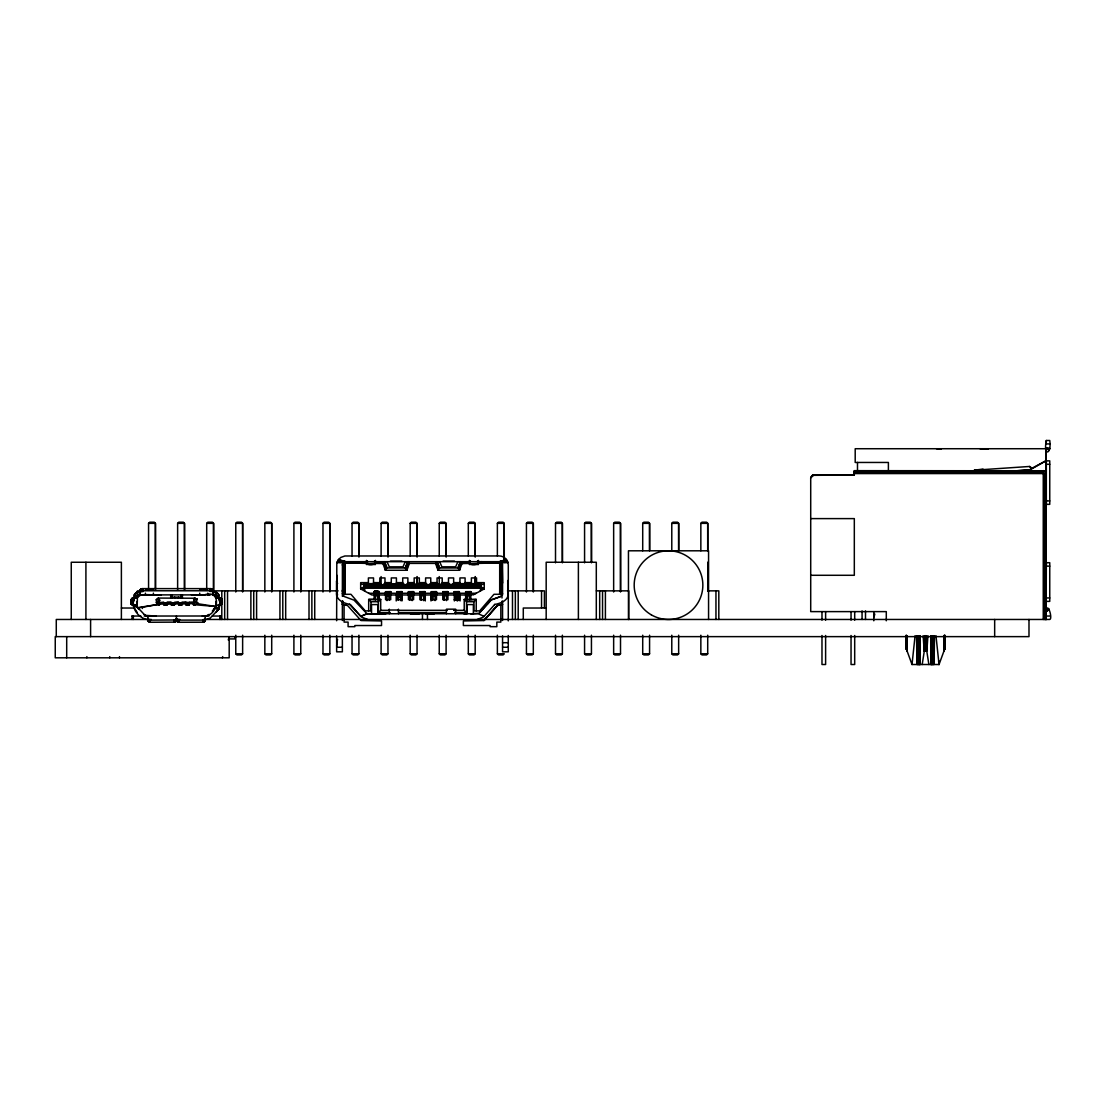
<?xml version="1.0" encoding="UTF-8"?>
<svg xmlns="http://www.w3.org/2000/svg" width="1105" height="1105" viewBox="0 0 1105 1105"><rect width="100%" height="100%" fill="white"/><g stroke="black" fill="none" stroke-linecap="round" stroke-linejoin="round"><path stroke-width="1.5" d="M336.638 595.692L336.638 581.299M342.37 591.52L342.37 590.291M477.263 619.463L483.465 617.046L494.86 604.366M476.241 610.885L476.241 599.449L473.948 601.728L473.948 610.885L479.667 610.885L493.976 594.297L500.841 594.297L501.988 565.111L499.129 561.672L502.167 563.481L502.554 582.736M508.272 598.551L508.272 593.15M508.272 591.52L508.272 590.291M907.122 651.025L906.266 635.458L906.224 648.635L907.122 651.025L907.122 635.734M943.946 651.025L944.83 635.458L944.844 648.607L943.946 651.025L943.946 635.734M1046.311 442L1046.311 440.494L1049.75 440.494C1051.836 454.39 1043.01 457.083 1046.311 440.494M204.328 594.891C222.685 588.703 218.293 616.77 204.011 616.038M906.335 635.651L906.211 648.566L906.211 635.375L906.293 648.815L912.012 664.506L939.043 664.506L944.858 648.566L944.83 635.375L944.043 650.776M1044.377 473.562L1044.101 619.463L1043.824 473.562M1046.2 601.382L1046.311 562.707L1046.311 566.105L1049.75 566.147M906.473 635.541L906.335 648.925L906.211 635.403M924.913 635.817L924.305 650.348M925.244 636.646L924.857 648.994L924.761 635.817M1045.979 524.709L1046.159 473.562L1044.101 470.771L854.317 470.702L854.317 474.998L812.244 475.343L810.711 477.913L810.711 611.618L886.293 611.618L886.293 620.789M906.528 635.693L906.542 649.478L906.874 635.858M922.205 664.506L924.512 649.699L924.581 636.204M925.88 636.632L926.529 649.616M944.734 635.637L944.54 649.436M925.562 636.494L925.479 648.538L924.484 649.726L924.457 636.3M928.863 664.506L926.57 649.726L926.667 636.3M1045.813 524.709L1046.159 473.562L854.317 473.562M1045.896 563.315L1046.159 556.685L1046.159 603.496L1045.813 556.685M156.054 616.038L145.045 615.333L137.131 606.852L137.434 597.377L140.874 594.891L137.904 595.692L137.061 598.302C128.636 593.73 128.829 609.684 137.061 605.167M366.487 560.401L366.722 564.517L367.371 560.746M469.487 560.401L469.708 564.517L470.343 560.746M924.25 636.549L924.333 650.32L926.57 649.726L926.294 635.845M934.512 635.707L934.084 664.506L934.084 635.707M398.339 600.043L398.422 593.993M409.775 600.043L409.858 593.993M421.226 600.043L421.309 593.993M432.663 600.043L432.746 593.993M444.113 600.043L444.196 593.993M455.55 600.043L455.633 593.993M467.001 600.043L467.084 593.993M1045.883 501.905L1046.159 473.562L1045.855 481.877M398.256 599.822L398.422 595.181L400.701 595.181M409.693 599.822L409.858 595.181L412.151 595.181M421.143 599.822L421.309 595.181L423.588 595.181M432.58 599.822L432.746 595.181L435.038 595.181M444.03 599.822L444.196 595.181L446.475 595.181M455.467 599.822L455.633 595.181L457.926 595.181M466.918 599.822L467.084 595.181L469.363 595.181M219.453 606.258L218.721 609.214L215.972 612.35M366.556 560.677C364.36 566.589 375.645 565.277 377.537 561.672M469.556 560.677C467.36 566.589 478.645 565.277 480.537 561.672M502.554 593.468L500.662 596.534L490.855 600.153L479.004 613.261L470.702 613.827M342.522 601.161L342.37 604.366L347.578 605.554L361.017 620.54L381.543 620.955L381.543 625.541L354.843 625.541L354.843 626.673L348.089 626.673L348.089 622.101L344.083 622.101L344.083 604.615L342.37 604.366L346.238 604.96M342.771 596.355L342.937 593.15L344.083 594.297L350.948 594.297L365.258 610.885L370.976 610.885L370.976 601.728L368.683 599.449L374.112 599.449M139.921 592.556L140.1 589.711L142.214 588.62L210.875 588.62L213.168 590.402M147.932 616.038L147.973 620.817L150.225 622.267L175.032 622.129L176.275 621.162L176.427 616.038M205.129 618.69L203.32 620.085L178.941 620.112C175.529 617.073 175.543 621.562 178.941 622.267L203.32 622.212L204.991 621.162L205.157 618.33M366.805 560.898L366.446 563.757L374.913 563.44L375.203 564.517L374.581 560.746M467.374 561.672L469.432 563.757L469.625 561.009L469.432 563.757L477.899 563.44L478.203 564.517L477.553 560.746M480.247 591.092L481.518 584.338L471.379 585.305L373.531 585.249M176.427 620.471L176.275 621.162L176.399 618.69M366.625 561.009L366.446 563.757L364.388 561.672M469.625 561.009L469.432 563.757L469.666 561.078M927.924 635.734L926.874 651.025L924.194 651.025L923.145 635.734M133.636 598.302L134.7 594.228A5.926 5.926 0 0 1 136.44 592.487L143.332 591.437M147.973 620.817L147.932 618.33M219.412 607.156L219.453 604.048M508.272 593.468C508.466 600.775 500.275 603.399 494.515 604.546M139.921 591.437L139.644 594.863L138.346 595.346L136.44 592.487L138.595 595.181M216.028 606.258L212.298 611.134M366.722 561.078L366.446 563.757L366.763 561.036M134.838 605.167C132.13 604.504 132.13 598.91 134.838 598.302M218.265 605.167C220.945 604.49 220.972 599.186 218.431 598.302M912.012 664.506L915.092 635.707M213.168 592.556L213.003 589.711L209.688 589.697M337.605 594.863L336.666 594.863L336.638 580.567M508.272 620.872L508.272 565.111C508.424 560.221 504.004 555.801 499.129 555.953L344.884 555.981L340.699 557.486L338.171 560.014L345.796 561.672L342.937 565.111C343.793 560.87 343.572 561.616 337.716 560.788L338.171 560.014L344.788 561.81L337.329 561.589L343.876 562.252L342.37 565.111L343.351 562.666L345.534 561.796L342.937 565.111L344.083 594.297L344.746 562.915L345.796 561.672L337.716 560.788L336.804 563.301L336.638 620.734M375.368 560.677L375.479 563.757L375.438 560.401M478.368 560.677L478.479 563.757L478.437 560.401M336.638 646.107L337.522 639.284M139.921 590.402L143.415 589.697M342.412 564.42L342.37 596.355M336.873 583.426L336.638 580.926M1045.91 610.084C1048.203 602.142 1052.747 618.952 1049.75 619.463L204.011 619.463M460.826 561.672L459.556 570.263L457.926 567.97L460.826 561.672L462.042 563.398L459.556 570.263L438.008 570.263L439.61 567.97L436.737 561.672L435.522 563.398L409.402 563.398L408.187 561.672L406.902 570.263L385.369 570.263L382.882 563.398L384.084 561.672L386.999 567.97L385.369 570.263L384.084 561.672M176.703 618.69L177.339 621.742L177.684 619.808L178.071 622.129L178.071 619.974L178.941 622.267L178.941 620.112M194.287 598.233C197.671 597.708 197.754 605.83 193.555 604.932L193.555 602.418L181.883 602.418L181.883 604.932M132.296 605.126L134.34 605.057L131.177 604.131L132.641 598.302M139.962 592.183L141.772 588.661L142.214 590.774L210.875 590.774L212.795 591.548L212.795 589.421M174.134 622.267L174.134 620.112L174.604 622.212L176.068 619.339L175.419 621.963L175.032 619.974L150.225 620.112L148.111 619.007L148.968 621.963L148.968 619.808L149.355 622.129L149.783 620.085L150.225 622.267L150.225 620.112M202.864 622.267L202.864 620.112L203.32 622.212L203.762 619.974L204.149 621.963L204.149 619.808L204.494 621.742L204.494 619.601L204.784 621.466L204.784 619.339L205.129 620.817L205.157 616.038M176.662 618.33L176.427 619.463L179.811 619.463M220.461 605.167C224.826 603.62 220.917 594.739 216.028 598.302C216.566 593.04 209.909 597.225 213.776 591.451L216.663 592.487A5.926 5.926 0 0 1 218.403 594.228L219.453 598.302M210.875 590.774L210.875 588.62L211.331 590.788L211.773 588.758L212.795 591.548M142.352 608.51L142.697 607.322A7.473 7.473 0 0 1 142.973 606.769M1008.893 471.296L1029.86 469.874L1031.393 467.719L1029.611 466.462L974.237 470.219M131.978 598.454L134.175 598.454L133.083 602.874L130.887 602.874L131.978 598.454L134.492 598.316L133.083 602.874L130.929 603.316L133.291 603.952L131.177 604.131M874.014 616.991L874.801 614.09M228.279 639.919L229.191 636.632L229.191 657.807L55.25 657.807L55.25 636.632L1028.99 636.632L1028.99 619.463M944.844 648.58L944.83 635.403M215.779 607.46L219.37 607.46L218.721 609.214L215.199 608.275L213.942 609.49L215.972 606.811L216 601.341M130.887 602.874L132.296 598.316M222.326 657.807L222.713 656.632M146.288 615.968L144.189 614.518M944.374 649.837L944.236 635.292M407.565 561.672L405.286 567.97L406.902 570.263L409.402 563.398M460.219 561.672L457.926 567.97L439.61 567.97L437.331 561.672M924.512 649.699L925.617 648.538L926.556 649.699M405.286 561.672L402.994 566.824L389.278 566.824L386.999 561.672M457.926 561.672L455.633 566.824L441.903 566.824L439.61 561.672M408.187 561.672L405.286 567.97L386.999 567.97L384.706 561.672M375.272 564.489L366.584 564.379M478.272 564.489L469.57 564.379M502.554 594.973L502.554 564.765L500.123 561.81L506.739 560.014L499.129 561.672L501.988 565.111M218.721 609.214L210.254 618.027L206.276 619.463M1031.034 469.307L1045.855 460.854L1049.75 460.854L1049.75 504.35L1045.744 504.35M501.988 593.15L500.841 594.297L500.178 562.915L499.391 561.796L507.195 560.788L500.745 562.072L507.596 561.589L501.048 562.252L502.513 564.42M195.171 598.247L158.802 598.067C152.96 598.316 159.369 609.946 159.562 602.418L163.789 602.418L163.789 604.932L166.993 604.891L163.789 604.255L166.993 603.91L163.789 603.91L171.234 603.289L166.993 603.289L194.287 602.653C192.684 600.402 195.986 597.253 194.604 598.344M487.084 604.366L490.247 600.775M496.988 605.899L483.907 620.54L463.368 620.955L463.368 625.541L490.081 625.541L490.081 626.673L496.836 626.673L496.836 622.101L500.841 622.101L500.841 604.615L502.554 604.366L497.333 605.554L483.907 620.54M479.846 612.584L491.545 599.642L500.151 596.741M209.011 614.421L206.276 615.996M810.711 477.913L813.625 474.998L854.317 474.998M139.603 595.208L140.1 589.711L143.415 589.725M216.373 593.689L214.771 595.346L216.663 592.487L214.508 595.181L216.29 593.634M1046.228 611.397L1048.631 608.924L1045.744 611.231L1046.311 619.463M148.567 590.291L148.567 523.342L149.714 522.195L154.286 522.195L155.432 523.342L155.501 589.172M177.629 590.291L177.629 523.342L178.775 522.195L183.361 522.195L184.494 523.342L184.563 589.172M206.704 523.342L207.851 522.195L212.422 522.195L213.569 523.342L213.569 592.004L213.569 523.342L206.704 523.342L206.704 590.291M235.766 523.342L236.912 522.195L241.484 522.195L242.63 523.342L242.699 590.857L242.63 592.004L242.63 523.342L235.766 523.342L235.766 592.004M264.841 523.342L265.987 522.195L270.559 522.195L271.706 523.342L271.775 590.857L271.706 592.004L271.706 523.342L264.841 523.342L264.841 592.004M293.902 523.342L295.049 522.195L299.621 522.195L300.767 523.342L300.836 590.857L300.767 592.004L300.767 523.342L293.902 523.342L293.902 592.004M322.978 523.342L324.11 522.195L328.696 522.195L329.843 523.342L329.912 590.857L329.843 592.004L329.843 523.342L322.978 523.342L322.978 592.004M352.039 555.953L352.039 523.342L353.186 522.195L357.758 522.195L358.904 523.342L358.945 557.1M242.63 635.209L242.63 653.773L241.484 654.92L236.912 654.92L235.766 653.773L235.766 635.209M381.101 555.953L381.101 523.342L382.247 522.195L386.833 522.195L387.966 523.342L388.007 557.1M271.706 635.209L271.706 653.773L270.559 654.92L265.987 654.92L264.841 653.773L264.841 635.209M410.176 555.953L410.176 523.342L411.322 522.195L415.894 522.195L417.041 523.342L417.068 557.1M300.767 635.209L300.767 653.773L299.621 654.92L295.049 654.92L293.902 653.773L293.902 635.209M439.238 555.953L439.238 523.342L440.384 522.195L444.956 522.195L446.102 523.342L446.144 557.1M390.272 612.598L378.407 612.598L378.407 601.728L380.7 599.449L379.264 599.449M329.843 635.209L329.843 653.773L328.696 654.92L324.11 654.92L322.978 653.773L322.978 635.209M378.407 612.598L380.7 610.319L380.7 599.449L368.683 599.449L368.683 610.885M468.313 555.953L468.313 523.342L469.445 522.195L474.031 522.195L475.178 523.342L475.205 557.1M358.904 635.209L358.904 653.773L357.758 654.92L353.186 654.92L352.039 653.773L352.039 635.209M497.374 555.953L497.374 523.342L498.521 522.195L503.093 522.195L504.239 523.342L504.281 558.785M387.966 635.209L387.966 653.773L386.833 654.92L382.247 654.92L381.101 653.773L381.101 635.209M526.436 523.342L527.582 522.195L532.168 522.195L533.314 523.342L533.384 590.857L533.314 592.004L533.314 523.342L526.436 523.342L526.436 592.004M477.443 563.398L500.178 562.915L481.103 561.672M417.041 635.209L417.041 653.773L415.894 654.92L411.322 654.92L410.176 653.773L410.176 635.209M555.511 562.818L555.511 523.342L556.658 522.195L561.23 522.195L562.376 523.342L562.417 562.169M446.102 635.209L446.102 653.773L444.956 654.92L440.384 654.92L439.238 653.773L439.238 635.209M584.573 562.818L584.573 523.342L585.719 522.195L590.305 522.195L591.437 523.342L591.479 562.169M475.178 635.209L475.178 653.773L474.031 654.92L469.445 654.92L468.313 653.773L468.313 635.209M613.648 523.342L614.794 522.195L619.366 522.195L620.513 523.342L620.582 590.857L620.513 592.004L620.513 523.342L613.648 523.342L613.648 592.004M642.709 550.801L642.709 523.342L643.856 522.195L648.428 522.195L649.574 523.342L649.602 550.345M533.314 635.209L533.314 653.773L532.168 654.92L527.582 654.92L526.436 653.773L526.436 635.209M671.785 550.801L671.785 523.342L672.917 522.195L677.503 522.195L678.65 523.342L678.677 550.345M562.376 635.209L562.376 653.773L561.23 654.92L556.658 654.92L555.511 653.773L555.511 635.209M700.846 550.801L700.846 523.342L701.993 522.195L706.565 522.195L707.711 523.342L707.739 550.345M591.437 635.209L591.437 653.773L590.305 654.92L585.719 654.92L584.573 653.773L584.573 635.209M620.513 635.209L620.513 653.773L619.366 654.92L614.794 654.92L613.648 653.773L613.648 635.209M649.574 635.209L649.574 653.773L648.428 654.92L643.856 654.92L642.709 653.773L642.709 635.209M678.65 635.209L678.65 653.773L677.503 654.92L672.917 654.92L671.785 653.773L671.785 635.209M707.711 635.209L707.711 653.773L706.565 654.92L701.993 654.92L700.846 653.773L700.846 635.209M484.156 620.388L497.333 605.554L500.841 604.615M145.556 589.49L147.656 588.772L153.194 589.49M199.908 589.49L202.022 588.772L207.56 589.49M1046.78 610.457L1048.631 608.924M810.766 477.332L813.625 474.998L812.783 475.136M158.347 598.178L158.802 602.653L159.562 602.418M1046.311 611.687L1049.115 609.518M196.593 599.172L197.367 598.62M349.373 604.159L361.459 617.046L367.661 619.463M156.067 602.708L160.059 600.402M470.813 594.973L476.241 593.261L368.683 593.261M473.078 594.973L484.239 588.91L484.239 582.625L476.531 582.625M212.602 594.918L213.293 594.904M336.638 593.468C336.445 600.775 344.65 603.399 350.396 604.546L360.783 616.355L366.929 613.662L374.222 613.827M360.783 616.355L367.288 613.731M499.805 561.727L506.214 559.296M137.904 608.275L139.161 609.49M218.997 595.305L215.544 596.12L218.997 595.305A7.473 7.473 0 0 0 218.403 594.228M1045.938 619.463L1046.2 448.589L1046.242 452.138L1045.744 448.727L855.201 448.727L855.201 462.456L888.392 462.456L888.392 471.006M158.347 604.794L159.562 603.91L158.802 604.932M924.194 651.025L926.764 650.348L924.374 650.141L925.797 648.607L925.741 635.624M140.1 589.711L140.307 591.548L140.957 588.91C140.722 591.741 143.015 591.12 142.214 588.62M194.287 603.91L193.555 604.656L194.894 604.78L193.555 604.918L194.287 604.932L193.555 603.717M137.061 597.722L133.636 597.722L135.514 597.28M337.218 583.219L337.605 583.426M218.776 598.385L220.807 598.316L221.925 604.131L219.729 604.131L222.091 603.744L219.978 603.316L222.202 602.874L222.188 600.126L221.124 598.454L218.776 598.385L220.033 602.874L222.202 602.874M137.766 608.054L157.545 604.546L137.49 607.667M498.687 604.96L502.554 604.366M186.11 604.753L189.314 604.822L186.11 604.891L189.314 604.656L186.11 603.91L189.314 603.717L159.562 603.565L163.789 603.468M373.531 585.595L364.153 585.236L373.531 584.655L363.807 584.628L368.393 584.435C357.274 580.291 370.879 590.719 360.672 588.91L360.672 582.625L368.393 582.625M221.925 604.131L218.928 604.988L220.807 605.126L216.028 605.167M974.569 470.178L983.036 469.059M174.438 603.523L171.234 603.91L174.438 603.91L171.234 604.255L174.438 604.891L171.234 604.932L171.234 602.418L166.993 602.418L166.993 604.932M181.883 603.523L178.679 603.91L181.883 603.91L178.679 604.255L181.883 604.891L178.679 604.932L178.679 602.418L174.438 602.418L174.438 604.932M133.636 605.347L137.061 604.615M408.436 593.261L413.588 592.874L408.436 592.529L413.588 591.962L408.436 592.142M368.393 585.305L379.83 584.752M470.606 563.398L462.042 563.398L468.396 562.818M133.636 597.722L137.089 597.432M134.175 598.454L131.177 599.311L133.374 599.311L131.025 599.697L133.222 599.697L130.887 600.581L133.083 600.581M163.789 602.418L159.562 603.04L189.314 603.316L181.883 603.537M171.234 602.418L166.993 602.736L178.679 602.736L174.438 603.04M174.438 602.736L178.679 602.418L174.438 602.653M189.314 602.418L189.314 604.932L186.11 604.932L186.11 602.418L181.883 603.04M385.548 593.261L390.7 592.874L385.548 592.529L390.7 591.962L385.548 591.824L390.7 591.658L390.7 599.67L385.548 599.67L385.548 591.658L390.7 591.658M396.999 593.261L402.151 592.874L396.999 592.529L402.151 591.962L396.999 591.824L402.151 591.658L402.151 599.67L396.999 599.67L396.999 591.658L402.151 591.658M419.886 593.261L425.038 592.874L419.886 592.529L425.038 591.962L419.886 591.824L425.038 591.658L425.038 599.67L419.886 599.67L419.886 591.658L425.038 591.658M431.323 593.261L436.475 592.874L431.323 592.529L436.475 591.962L431.323 591.824L436.475 591.658L436.475 599.67L431.323 599.67L431.323 591.658L436.475 591.658M442.774 593.261L447.926 592.874L442.774 592.529L447.926 591.962L442.774 591.824L447.926 591.658L447.926 599.67L442.774 599.67L442.774 591.658L447.926 591.658M454.21 593.261L459.362 592.874L454.21 592.529L459.362 591.962L454.21 591.824L459.362 591.658L459.362 599.67L454.21 599.67M465.661 593.261L470.813 592.874L465.661 592.529L470.813 591.962L465.661 591.824L470.813 591.658L470.813 599.67L464.224 599.449L464.224 610.319L466.503 612.598L466.503 601.728L464.224 599.449L465.661 599.449M446.365 613.758L446.475 609.173L455.633 609.173L455.757 613.758M373.531 584.338L363.932 584.794L373.531 585.167M166.993 603.04L171.234 602.736M453.644 584.752L476.531 584.338M1009.086 471.283L1029.156 469.915M384.982 585.94L384.982 577.929L379.83 577.929L379.83 585.94L384.982 585.595M396.419 585.94L396.419 577.929L391.28 577.929L391.28 585.94L396.419 585.595M407.869 585.94L407.869 577.929L402.717 577.929L402.717 585.94L407.869 585.595M419.32 585.94L419.32 577.929L414.168 577.929L414.168 585.94L419.32 585.595M430.757 585.94L430.757 577.929L425.605 577.929L425.605 585.94L430.757 585.595M442.207 585.94L442.207 577.929L437.055 577.929L437.055 585.94L442.207 585.595M453.644 585.94L453.644 577.929L448.492 577.929L448.492 585.94L453.644 585.595M140.501 594.918L181.234 594.863L181.234 598.067M476.531 585.249L480.993 584.794L476.531 584.752M373.531 584.973L481.241 584.504M379.264 599.67L379.264 591.658L374.112 591.686L374.112 599.67M385.548 592.915L390.7 592.639M396.999 592.915L402.151 592.639M408.436 592.915L413.588 592.639M419.886 592.915L425.038 592.639M431.323 592.915L436.475 592.639M442.774 592.915L447.926 592.639M454.21 592.915L459.362 592.639M465.661 592.915L470.813 592.639M368.393 585.567L364.36 585.774L480.565 585.774L364.429 586.106M186.11 604.255L189.314 604.09M220.033 602.874L219.094 598.551L221.124 598.454M159.562 603.468L166.993 603.523M186.11 604.546L189.314 604.407M470.813 599.67L476.241 599.449L470.813 599.449M501.573 562.666L507.886 562.431L501.325 562.459M181.234 594.904L203.03 594.891M408.436 591.824L413.588 591.658L413.588 599.67L408.436 599.67L408.436 591.658L413.588 591.658M189.314 602.847L193.555 602.736L189.314 603.123L193.555 603.565M463.907 613.827L467.084 613.745L467.084 604.587L473.368 604.587L473.368 613.745M189.314 602.515L193.555 602.418M142.628 594.891L139.962 595.098M166.993 603.537L171.234 603.468M174.438 603.537L178.679 603.468M379.83 585.94L384.982 585.871M391.28 585.94L396.419 585.871M402.717 585.94L407.869 585.871M414.168 585.94L419.32 585.871M425.605 585.94L430.757 585.871M437.055 585.94L442.207 585.871M448.492 585.94L453.644 585.871M476.531 585.871L471.379 585.94L471.379 577.929L476.531 577.929L476.531 585.94L480.495 586.106M142.766 594.891L141.136 594.904L148.761 594.891M410.452 613.841L417.248 613.745M462.042 563.398L470.329 563.288M478.617 563.191L500.178 562.915L499.695 594.297L499.695 563.398M205.558 615.996L144.244 616.038M413.229 613.827L419.651 613.745M363.531 584.407L368.393 584.559M471.379 584.697L476.531 584.655M150.059 594.891L161.178 594.891M364.042 585.001L368.393 584.973M209.688 589.725L213.003 589.711L213.514 595.208M379.264 591.658L374.112 591.686L379.264 591.658L374.112 592.28L379.264 592.915L374.112 592.915M854.317 471.504L1043.258 470.992M1046.311 443.92L1049.75 443.92M1049.75 448.271L1046.311 448.271L1049.115 450.426M1045.744 452.166L1045.855 448.727M1046.311 464.293L1049.75 464.293M854.317 470.702L1043.258 470.771M854.317 471.711L1043.258 471.711M854.317 472.18L1043.258 472.18M854.317 472.719L1043.258 472.719M854.317 473.258L1043.258 473.258M1046.311 500.91L1049.75 500.91M810.711 518.604L854.317 518.604L854.317 575.291L810.711 575.291M148.567 523.342L155.432 523.342L155.432 590.291M177.629 523.342L184.494 523.342L184.494 590.291M352.039 523.342L358.904 523.342L358.904 555.953M381.101 523.342L387.966 523.342L387.966 555.953M410.176 523.342L417.041 523.342L417.041 555.953M439.238 523.342L446.102 523.342L446.102 555.953M468.313 523.342L475.178 523.342L475.178 555.953M497.374 523.342L504.239 523.342L504.239 559.392M555.511 523.342L562.376 523.342L562.376 562.818M584.573 523.342L591.437 523.342L591.437 562.818M642.709 523.342L649.574 523.342L649.574 550.801M671.785 523.342L678.65 523.342L678.65 550.801M700.846 523.342L707.711 523.342L707.711 550.801M375.203 561.078L375.479 563.757L375.327 560.87M478.203 561.078L478.479 563.757L478.313 560.87M390.424 561.105L401.847 561.105M443.05 561.105L454.487 561.105M1045.744 562.707L1049.75 562.707L1049.75 601.382L1045.744 601.382M366.984 561.962L344.746 562.915L367.468 563.398M374.319 563.398L382.882 563.398L376.515 562.818M366.515 564.13L375.41 564.13M469.501 564.13L478.41 564.13M373.531 582.625L379.83 582.625M384.982 582.625L391.28 582.625M396.419 582.625L402.717 582.625M407.869 582.625L414.168 582.625M419.32 582.625L425.605 582.625M430.757 582.625L437.055 582.625M442.207 582.625L448.492 582.625M453.644 582.625L459.942 582.625M465.095 582.625L471.379 582.625M500.261 583.426L502.554 583.095M368.393 583.647L373.531 583.647M379.83 583.647L381.28 584.103M384.982 583.647L383.559 584.103M391.28 583.647L392.717 584.103M396.419 583.647L394.982 584.103M402.717 583.647L404.14 584.103M407.869 583.647L406.433 584.103M414.168 583.647L415.577 584.103M419.32 583.647L417.87 584.103M425.605 583.647L427.027 584.103M430.757 583.647L429.32 584.103M437.055 583.647L438.464 584.103M442.207 583.647L440.757 584.103M448.492 583.647L449.915 584.103M453.644 583.647L452.207 584.103M459.942 583.647L465.095 583.647M471.379 583.647L476.531 583.647M369.83 583.854L372.123 583.702M392.717 583.854L394.982 583.854M461.351 583.854L463.644 583.702M475.095 583.716L472.802 583.882M360.672 584.338L379.83 584.338M384.982 584.338L391.28 584.338M396.419 584.338L402.717 584.338M407.869 584.338L414.168 584.338M419.32 584.338L425.605 584.338M430.757 584.338L437.055 584.338M442.207 584.338L448.492 584.338M453.644 584.338L484.239 584.338M373.531 584.365L379.83 584.559M384.982 584.365L391.28 584.559M396.419 584.365L402.717 584.559M407.869 584.365L414.168 584.559M419.32 584.365L425.605 584.559M430.757 584.365L437.055 584.559M442.207 584.365L448.492 584.559M453.644 584.365L459.942 584.559M465.095 584.365L471.379 584.559M384.982 584.752L391.28 584.752M396.419 584.752L402.717 584.752M407.869 584.752L414.168 584.752M419.32 584.752L425.605 584.752M430.757 584.752L437.055 584.752M442.207 584.752L448.492 584.752M145.763 589.297L152.987 589.297L146.04 589.117M140.321 590.857L137.462 590.857L137.462 597.598M212.464 590.857L338.075 590.857M374.54 590.857L377.869 590.857M507.485 590.857L544.406 590.857L544.406 607.695M596.355 590.857L628.745 590.857L628.745 619.463M707.614 590.857L718.816 590.857L718.816 619.463M209.757 591.437L213.776 591.451L212.878 594.946M459.362 591.658L454.21 591.658L454.348 600.954M470.813 591.658L465.661 591.658L465.661 599.67M374.112 593.951L379.264 593.951M385.548 593.951L390.7 593.951M396.999 593.951L402.151 593.951M408.436 593.951L413.588 593.951M419.886 593.951L425.038 593.951M431.323 593.951L436.475 593.951M442.774 593.951L447.926 593.951M454.21 593.951L459.362 593.951M465.661 593.951L470.813 593.951M145.377 594.587L155.101 594.863M191.4 594.891L210.599 594.863M508.259 594.863L507.706 583.302M374.112 594.973L371.846 594.973L360.672 588.91L364.498 586.437L480.426 586.437L484.239 588.91L480.247 588.343M379.264 594.973L385.548 594.973M390.7 594.973L396.999 594.973M402.151 594.973L408.436 594.973M413.588 594.973L419.886 594.973M425.038 594.973L431.323 594.973M436.475 594.973L442.774 594.973M447.926 594.973L454.21 594.973M459.362 594.973L465.661 594.973M375.548 595.181L377.841 595.181L378.007 599.822M386.999 595.181L389.278 595.181L389.443 599.822M375.548 595.706L377.841 595.706L377.924 600.043M386.999 595.706L389.278 595.706L389.361 600.043M398.422 595.706L400.701 595.706M409.858 595.706L412.151 595.706M421.309 595.706L423.588 595.706M432.746 595.706L435.038 595.706M444.196 595.706L446.475 595.706M455.633 595.706L457.926 595.706M467.084 595.706L469.363 595.706M171.855 597.156L181.234 597.156M216.028 597.722L219.453 597.722L216.028 597.432M1046.311 597.957L1049.75 597.957M156.054 599.711L159.548 599.711M193.568 599.711L197.022 599.711M370.976 601.728L378.407 601.728M466.503 601.728L473.948 601.728M181.883 602.418L186.11 602.418M130.929 603.316L133.125 603.316M219.978 603.316L222.188 603.316L220.807 598.316M219.895 603.744L222.091 603.744M171.234 604.753L174.438 604.753M178.679 604.753L181.883 604.753M218.928 604.988L221.124 604.988M121.384 608.026L134.465 608.026M546.174 608.026L523.287 608.026L523.287 619.463M389.278 610.015L398.422 610.015M380.7 610.319L389.222 610.319M397.745 610.319L447.18 610.319M453.989 610.319L464.224 610.319M453.92 610.43L455.633 610.43M398.739 612.598L446.171 612.598M454.652 612.598L466.503 612.598M367.661 613.745L477.263 613.745M131.909 616.038L140.901 616.038M202.298 616.038L208.969 616.038M212.271 616.038L221.152 616.038M1046.311 616.038L1049.75 616.038M151.288 619.463L56.272 619.463L56.272 636.632M229.191 638.925L234.923 638.925L234.923 636.632M502.554 642.696L508.272 642.696M336.638 647.254L342.37 647.254M502.554 647.254L508.272 647.254M235.766 653.773L242.63 653.773M264.841 653.773L271.706 653.773M293.902 653.773L300.767 653.773M322.978 653.773L329.843 653.773M352.039 653.773L358.904 653.773M381.101 653.773L387.966 653.773M410.176 653.773L417.041 653.773M439.238 653.773L446.102 653.773M468.313 653.773L475.178 653.773M497.374 653.773L504.239 653.773L503.093 654.92L498.521 654.92L497.374 653.773L497.374 635.209M526.436 653.773L533.314 653.773M555.511 653.773L562.376 653.773M584.573 653.773L591.437 653.773M613.648 653.773L620.513 653.773M642.709 653.773L649.574 653.773M671.785 653.773L678.65 653.773M700.846 653.773L707.711 653.773M343.6 562.459L337.039 562.431L343.351 562.666M137.061 605.347L133.636 604.96L133.636 606.258L137.131 606.852M385.88 613.827L377.841 613.745L377.841 604.587L371.542 604.587L371.542 613.745L381.708 613.827M476.531 584.365L481.379 584.407M924.333 650.32L926.764 650.348M425.315 613.745L431.724 613.827M367.951 563.205L344.746 562.915L345.23 594.297L345.23 563.398M374.581 563.288L382.882 563.398M434.32 613.841L427.414 613.745L427.483 619.463M371.542 613.745L377.869 613.841M465.661 592.142L470.813 592.28M454.21 592.142L459.362 592.28M442.774 592.142L447.926 592.28M431.323 592.142L436.475 592.28M419.886 592.142L425.038 592.28M396.999 592.142L402.151 592.28M385.548 592.142L390.7 592.28M411.309 592.211L413.588 592.28M379.264 592.142L374.112 591.962M476.531 585.167L471.379 584.932M146.855 615.968L147.78 616.01M163.789 604.753L166.993 604.891M219.094 598.551L221.428 598.661L219.384 598.799L221.704 598.965L219.619 599.117L221.925 599.311L219.826 599.49L222.091 599.697L219.936 599.904L222.202 600.581M979.942 448.727L988.202 449.155M459.942 585.595L465.095 585.871L459.942 585.94L459.942 577.929L465.095 577.929L465.095 585.94M166.993 602.418L171.234 602.653M146.841 619.463C140.694 618.33 134.741 612.419 133.636 606.258L137.089 606.562L137.103 601.438M936.46 448.727L941.267 449.141M195.171 604.753L215.958 606.521L196.414 603.523M131.025 603.744L133.291 603.952M1049.75 448.63L1046.311 448.271L1049.584 449.39M1044.101 470.771L1043.258 470.647L1043.258 619.463M209.453 594.863L207.74 594.587L209.163 594.863M193.555 604.407L194.287 604.546M158.802 604.753L159.562 604.891M153.388 594.587L154.797 594.863M366.929 613.662L354.056 600.153L344.263 596.534L342.37 593.468M338.696 559.296L345.105 561.727M137.572 596.12L134.382 594.752L137.407 596.382M477.995 613.662L484.128 616.355M1029.611 466.462L1031.421 468.548L1045.855 460.854L1045.744 453.285M215.544 607.847L218.403 609.767M144.644 614.96L145.501 615.623M137.131 612.35L133.677 606.88M435.522 563.398L438.008 570.263L436.737 561.672M507.706 581.244L508.19 594.863M507.706 580.899L508.051 583.426L507.706 580.539M938.628 661.121L939.043 664.506L938.822 661.121M935.963 635.707L939.043 664.506M1045.896 518.162L1046.159 524.709M337.218 579.876L337.301 583.426M916.542 635.707L916.984 664.506L916.984 635.707M925.092 635.637L925.203 648.649L925.41 636.577M1046.159 562.707L1046.173 566.105M944.664 635.541L944.72 648.925M926.031 635.845L926.087 648.856M1046.242 474.238L1046.2 460.854L1046.159 619.463M1046.297 499.322L1046.311 504.35L1046.311 460.854M926.543 636.3L926.57 649.726M707.753 562.169L707.78 590.857M475.233 577.363L475.233 584.103M417.096 577.363L417.096 584.103M1045.675 473.562L1045.675 619.463M1045.316 473.562L1045.316 619.463M1044.874 473.562L1044.874 619.463M994.666 619.463L994.666 636.632M933.559 635.707L933.559 664.506M933.048 635.707L933.048 664.506M932.565 635.707L932.565 664.506M932.164 635.707L932.164 664.506M931.75 635.707L931.75 664.506M931.405 635.707L931.405 664.506M931.101 635.707L931.101 664.506M930.88 635.707L930.88 664.506M920.189 635.707L920.189 664.506M919.954 635.707L919.954 664.506M919.664 635.707L919.664 664.506M919.319 635.707L919.319 664.506M918.904 635.707L918.904 664.506M918.49 635.707L918.49 664.506M918.02 635.707L918.02 664.506M917.509 635.707L917.509 664.506M873.793 611.618L873.793 620.789M865.505 610.913L865.505 619.463M862.066 610.913L862.066 619.463M857.494 462.456L857.494 470.495M854.69 611.618L854.69 620.154M854.69 635.499L854.69 664.506L851.043 664.506L851.043 635.499M851.043 611.618L851.043 620.154M825.615 611.618L825.615 620.154M825.615 635.499L825.615 664.506L821.982 664.506L821.982 635.499M821.982 611.618L821.982 620.154M715.957 590.857L715.957 619.463M708.567 619.463L708.567 550.801L628.455 550.801L628.455 619.463M605.402 590.857L605.402 619.463M602.543 590.857L602.543 619.463M599.684 590.857L599.684 619.463M596.299 619.463L596.299 562.252L546.174 562.252L546.174 619.463M578.385 562.252L578.385 619.463M541.547 590.857L541.547 607.695M518.204 590.857L518.204 619.463M515.344 590.857L515.344 619.463M512.485 590.857L512.485 619.463M508.272 635.486L508.272 651.812L502.554 651.826L502.554 635.831M502.554 601.161L502.554 620.485M501.988 597.985L501.988 561.672L342.937 561.672L342.937 596.369M501.988 601.203L501.988 604.435M475.178 576.561L475.178 586.852M469.363 593.993L469.363 600.637M460.067 594.228L460.067 600.954M457.926 593.993L457.926 600.637M457.208 594.228L457.208 600.954M446.475 593.993L446.475 600.637M439.238 576.561L439.238 583.426M435.038 593.993L435.038 600.637M431.005 594.228L431.005 600.954M425.273 594.228L425.273 600.954M423.588 593.993L423.588 600.637M422.469 613.745L422.469 619.463M417.041 576.561L417.041 583.426M412.151 593.993L412.151 600.637M401.93 594.228L401.93 600.954M400.701 593.993L400.701 600.637M399.071 594.228L399.071 597.598M398.422 609.173L398.422 613.745M396.212 594.228L396.212 600.954M389.278 593.993L389.278 595.706M389.278 609.173L389.278 613.745M386.999 593.993L386.999 600.637M381.101 576.561L381.101 583.426M377.841 593.993L377.841 595.706M375.548 593.993L375.548 600.637M373.531 585.94L373.531 577.929L368.393 577.929L368.393 585.94M364.678 588.343L364.678 591.092M342.937 601.203L342.937 604.435M342.37 601.161L342.37 620.485M342.37 635.223L342.37 651.812L336.638 651.826L336.638 635.817M337.218 575.429L337.301 594.863M337.08 583.426L337.08 594.863M314.732 590.857L314.732 619.463M311.872 590.857L311.872 619.463M309.013 590.857L309.013 619.463M285.67 590.857L285.67 619.463M282.797 590.857L282.797 619.463M279.938 590.857L279.938 619.463M256.595 590.857L256.595 619.463M253.736 590.857L253.736 619.463M250.876 590.857L250.876 619.463M227.533 590.857L227.533 619.463M224.674 590.857L224.674 619.463M221.801 590.857L221.801 619.463M221.014 616.038L221.014 619.463M219.785 616.038L219.785 619.463M211.773 588.758L211.773 590.899M211.331 588.661L211.331 590.788M207.74 593.15L207.74 594.863M204.991 619.007L204.991 621.162M203.762 619.974L203.762 622.129M203.32 620.085L203.32 622.212M199.729 593.15L199.729 594.863M182.38 594.904L182.38 598.067M178.375 597.156L178.375 598.067M177.684 619.808L177.684 621.963M177.339 619.601L177.339 621.742M176.275 619.007L176.275 621.162M175.032 619.974L175.032 622.129M174.714 597.156L174.714 598.067M174.604 620.085L174.604 622.212M171.855 594.863L171.855 598.067M170.709 594.904L170.709 598.067M153.388 593.15L153.388 594.863M149.783 620.085L149.783 622.212M149.355 619.974L149.355 622.129M147.973 618.69L148.111 621.162M145.377 593.15L145.377 594.863M141.772 588.661L141.772 590.788M141.343 588.758L141.343 590.899M133.332 616.038L133.332 619.463M132.089 616.038L132.089 619.463M121.384 619.463L121.384 562.252L71.259 562.252L71.259 619.463M119.464 656.632L119.464 657.807M109.754 656.632L109.754 657.807M90.596 619.463L90.596 636.632M86.867 656.632L86.867 657.807M85.914 562.252L85.914 619.463M66.701 636.632L66.701 657.807M135.943 592.846A7.473 7.473 0 0 1 137.517 591.893M134.106 595.305A7.473 7.473 0 0 1 135.072 593.716M215.586 591.893A7.473 7.473 0 0 1 217.174 592.846M364.567 586.81L360.672 588.91L364.664 587.929L480.261 587.929L484.239 588.91L480.357 586.81L364.567 586.81M364.609 587.169L360.672 588.91L364.636 587.542L480.288 587.542L484.239 588.91L480.302 587.169L364.609 587.169M194.287 604.753L193.555 604.822L194.287 604.891M193.555 603.289L189.314 603.496L193.555 603.289M198.334 603.454L194.356 601.161L198.334 603.454M470.012 563.44L469.763 561.036L470.012 563.44M651.342 614.863A34.338 34.338 0 0 0 702.849 585.139A34.338 34.338 0 0 0 651.342 555.401A34.338 34.338 0 0 0 651.342 614.863"/></g></svg>
